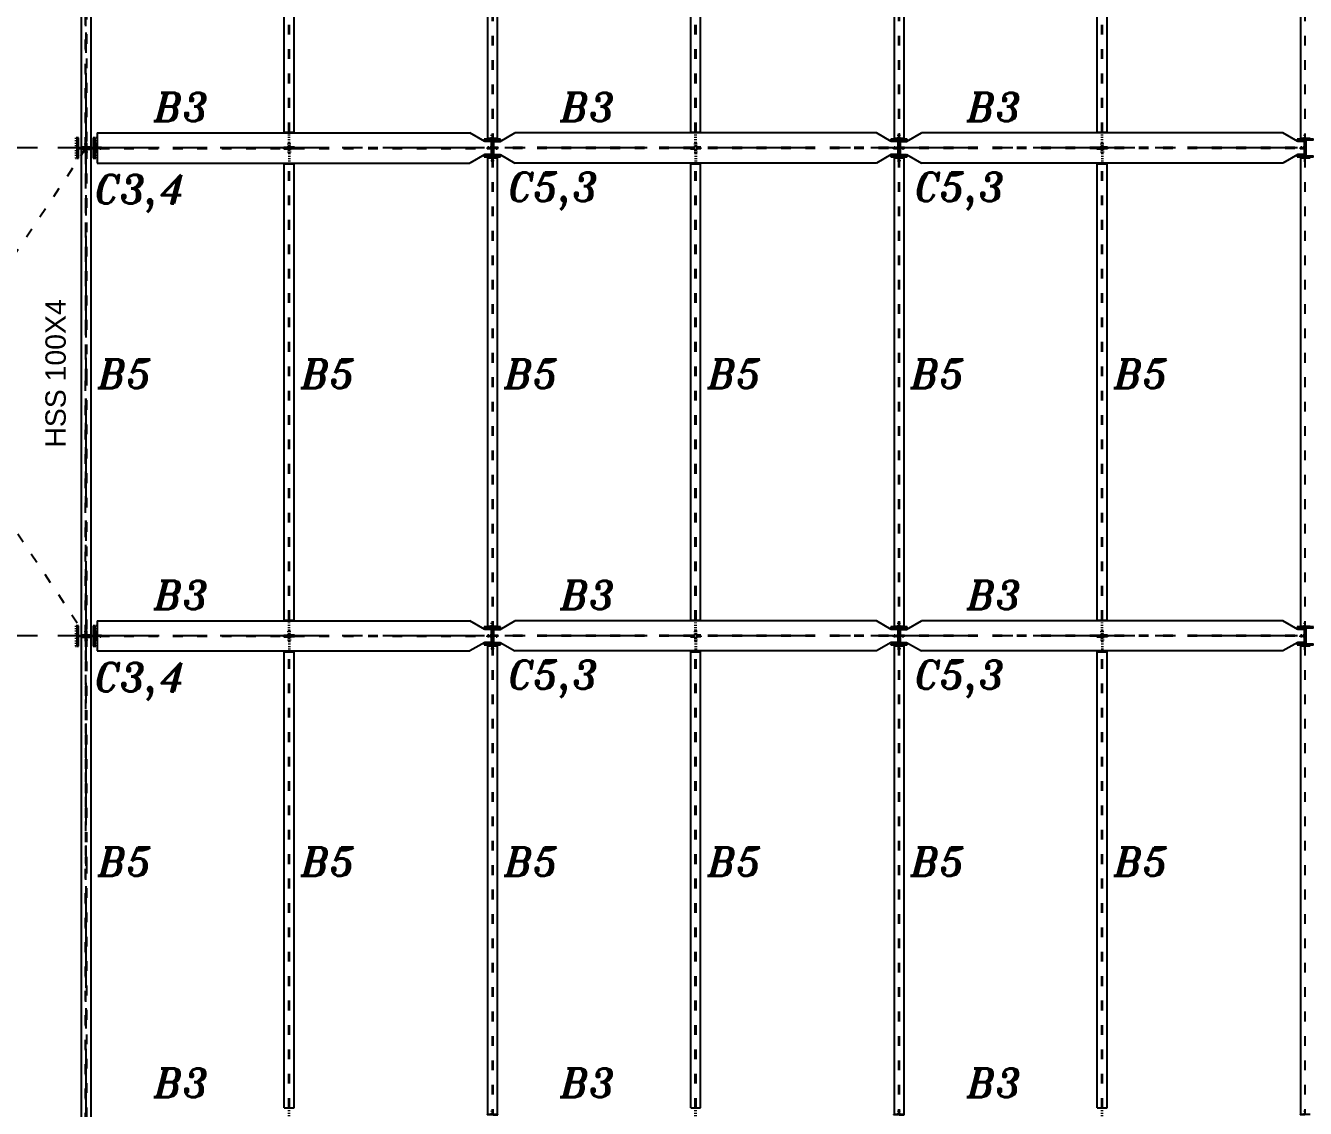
# Model space of a CAD drawing. Header units: inches. Extents: x -15 to 1885144, y -42615 to 866270.
# Drawn here: x 1699292 to 1715034, y 815487 to 828802 of the extents above; entities that cross this region are included whole.
import ezdxf

# ---------------------------------------------------------------- set-up
doc = ezdxf.new("R2010")
doc.units = ezdxf.units.IN
doc.header["$LTSCALE"] = 100
doc.header["$MEASUREMENT"] = 0
for name, pattern in [('CENTER', [2, 1.25, -0.25, 0.25, -0.25]), ('dash line', [30, 12, -18]), ('PHANTOM2', [1.25, 0.625, -0.125, 0.125, -0.125, 0.125, -0.125])]:
    doc.linetypes.add(name, pattern=pattern)
for name, color, linetype in [('axis', 8, 'PHANTOM2'), ('bracing', 6, 'Continuous'), ('columns', 2, 'Continuous'), ('layout', 7, 'Continuous'), ('text', 3, 'Continuous')]:
    doc.layers.add(name, color=color, linetype=linetype)
doc.styles.get("Standard").update_dxf_attribs({"font": 'arial.ttf'})
doc.styles.add('TEXT-3', font='ITALICT.shx', dxfattribs={"height": 350})

# ---------------------------------------------------------------- blocks, each defined once
blk = doc.blocks.new('*U974')
at = {"layer": 'columns', "ltscale": 0.01}
for p, q in [((-7400, 110), (-7600, 110)), ((-7600, 110), (-7600, 100)), ((-7600, 100), (-7400, 100)), ((-7505, 100), (-7505, -100)), ((-7505, 5), (-7495, 5)), ((-7495, 100), (-7495, -100)), ((-7400, 100), (-7400, 110)), ((-2400, 110), (-2600, 110)), ((-2600, 110), (-2600, 100)), ((-2600, 100), (-2400, 100)), ((-2505, 100), (-2505, -100)), ((-2505, 5), (-2495, 5)), ((-2495, 100), (-2495, -100)), ((-2400, 100), (-2400, 110)), ((2600, 110), (2400, 110)), ((2400, 110), (2400, 100)), ((2400, 100), (2600, 100)), ((2495, 100), (2495, -100)), ((2495, 5), (2505, 5)), ((2505, 100), (2505, -100)), ((2600, 100), (2600, 110)), ((7600, 110), (7400, 110)), ((7400, 110), (7400, 100)), ((7400, 100), (7600, 100)), ((7495, 100), (7495, -100)), ((7495, 5), (7505, 5)), ((7505, 100), (7505, -100)), ((7600, 100), (7600, 110)), ((-7400, -100), (-7600, -100)), ((-7600, -100), (-7600, -110)), ((-7600, -110), (-7400, -110)), ((-7400, -110), (-7400, -100)), ((-2400, -100), (-2600, -100)), ((-2600, -100), (-2600, -110)), ((-2600, -110), (-2400, -110)), ((-2400, -110), (-2400, -100)), ((2600, -100), (2400, -100)), ((2400, -100), (2400, -110)), ((2400, -110), (2600, -110)), ((2600, -110), (2600, -100)), ((7600, -100), (7400, -100)), ((7400, -100), (7400, -110)), ((7400, -110), (7600, -110)), ((7600, -110), (7600, -100))]:
    blk.add_line(p, q, dxfattribs=at)
blk = doc.blocks.new('*U975')
at = {"layer": 'columns', "color": 0, "linetype": 'ByBlock', "lineweight": -2, "transparency": 16777216}
for p in [(0, -24000), (0, -30000)]:
    blk.add_blockref('*U974', p, dxfattribs=at)
blk = doc.blocks.new('*U976')
at = {"layer": 'layout'}
for p, q in [((-12505, 2995), (-12565, 2995)), ((-12495, 2995), (-12435, 2995)), ((-12435, 2995), (-12435, 2989)), ((-12565, 2989), (-12511, 2989)), ((-12511, 2989), (-12511, 2985)), ((-12435, 2989), (-12489, 2989)), ((-12489, 2989), (-12489, 2985)), ((-7505, 2890), (-7565, 2890)), ((-7565, 2884), (-7511, 2884)), ((-7511, 2884), (-7511, 2880)), ((-7505, 2830), (-7505, 2880)), ((-7495, 2830), (-7495, 2890)), ((-7495, 2890), (-7435, 2890)), ((-7435, 2884), (-7489, 2884)), ((-7489, 2884), (-7489, 2880)), ((-7435, 2890), (-7435, 2884)), ((-2505, 2890), (-2565, 2890)), ((-2565, 2884), (-2511, 2884)), ((-2511, 2884), (-2511, 2880)), ((-2505, 2830), (-2505, 2880)), ((-2495, 2830), (-2495, 2890)), ((-2495, 2890), (-2435, 2890)), ((-2435, 2884), (-2489, 2884)), ((-2489, 2884), (-2489, 2880)), ((-2435, 2890), (-2435, 2884)), ((2495, 2890), (2435, 2890)), ((2435, 2884), (2489, 2884)), ((2489, 2884), (2489, 2880)), ((2495, 2830), (2495, 2880)), ((-7505, -2830), (-7505, -2880)), ((-7495, -2830), (-7495, -2890)), ((-2505, -2830), (-2505, -2880)), ((-2495, -2830), (-2495, -2890)), ((2495, -2830), (2495, -2880)), ((-12565, -2989), (-12511, -2989)), ((-12511, -2989), (-12511, -2985)), ((-12489, -2989), (-12489, -2985)), ((-12435, -2989), (-12489, -2989)), ((-12435, -2995), (-12435, -2989)), ((-7565, -2884), (-7511, -2884)), ((-7505, -2890), (-7565, -2890)), ((-7511, -2884), (-7511, -2880)), ((-7495, -2890), (-7435, -2890)), ((-7489, -2884), (-7489, -2880)), ((-7435, -2884), (-7489, -2884)), ((-7435, -2890), (-7435, -2884)), ((-2565, -2884), (-2511, -2884)), ((-2505, -2890), (-2565, -2890)), ((-2511, -2884), (-2511, -2880)), ((-2495, -2890), (-2435, -2890)), ((-2489, -2884), (-2489, -2880)), ((-2435, -2884), (-2489, -2884)), ((-2435, -2890), (-2435, -2884)), ((2435, -2884), (2489, -2884)), ((2495, -2890), (2435, -2890)), ((2489, -2884), (2489, -2880)), ((-12505, -2995), (-12565, -2995)), ((-12495, -2995), (-12435, -2995))]:
    blk.add_line(p, q, dxfattribs=at)
at = {"layer": 'layout', "ltscale": 0.01}
for p, q in [((-12565, 2989), (-12565, 2995)), ((-12505, 2995), (-12505, 2985)), ((-12495, 2995), (-12495, 2985)), ((-12560, 2985), (-12440, 2985)), ((-12560, 2985), (-12560, 200)), ((-12440, 2985), (-12440, 200)), ((-10065, 2989), (-10011, 2989)), ((-9935, 2989), (-9989, 2989)), ((-7565, 2884), (-7565, 2890)), ((-7560, 2880), (-7440, 2880)), ((-7560, 2880), (-7560, -2880)), ((-7505, 2890), (-7505, 2880)), ((-7440, 2880), (-7440, -2880)), ((-5065, 2989), (-5011, 2989)), ((-4935, 2989), (-4989, 2989)), ((-2565, 2884), (-2565, 2890)), ((-2560, 2880), (-2440, 2880)), ((-2560, 2880), (-2560, -2880)), ((-2505, 2890), (-2505, 2880)), ((-2440, 2880), (-2440, -2880)), ((-65, 2989), (-11, 2989)), ((65, 2989), (11, 2989)), ((2435, 2884), (2435, 2890)), ((2440, 2880), (2560, 2880)), ((2440, 2880), (2440, -2880)), ((2495, 2890), (2495, 2880)), ((-10060, 2805), (-9940, 2805)), ((-10060, -2805), (-10060, 2805)), ((-9940, -2805), (-9940, 2805)), ((-5060, 2805), (-4940, 2805)), ((-5060, -2805), (-5060, 2805)), ((-4940, -2805), (-4940, 2805)), ((-60, 2805), (60, 2805)), ((-60, -2805), (-60, 2805)), ((60, -2805), (60, 2805)), ((-12560, 200), (-12560, -2985)), ((-12440, 200), (-12440, -2985)), ((-10060, -2805), (-9940, -2805)), ((-5060, -2805), (-4940, -2805)), ((-60, -2805), (60, -2805)), ((-12565, -2989), (-12565, -2995)), ((-12560, -2985), (-12440, -2985)), ((-12505, -2995), (-12505, -2985)), ((-12495, -2995), (-12495, -2985)), ((-10065, -2989), (-10011, -2989)), ((-9935, -2989), (-9989, -2989)), ((-7565, -2884), (-7565, -2890)), ((-7560, -2880), (-7440, -2880)), ((-7505, -2890), (-7505, -2880)), ((-5065, -2989), (-5011, -2989)), ((-4935, -2989), (-4989, -2989)), ((-2565, -2884), (-2565, -2890)), ((-2560, -2880), (-2440, -2880)), ((-2505, -2890), (-2505, -2880)), ((-65, -2989), (-11, -2989)), ((65, -2989), (11, -2989)), ((2435, -2884), (2435, -2890)), ((2440, -2880), (2560, -2880)), ((2495, -2890), (2495, -2880))]:
    blk.add_line(p, q, dxfattribs=at)
at = {"layer": 'layout', "linetype": 'dash line'}
for p, q in [((-12546, 2995), (-12546, 2989)), ((-12530, 2995), (-12530, 2989)), ((-12470, 2995), (-12470, 2989)), ((-12454, 2995), (-12454, 2989)), ((-7546, 2890), (-7546, 2884)), ((-7530, 2890), (-7530, 2884)), ((-7470, 2890), (-7470, 2884)), ((-7454, 2890), (-7454, 2884)), ((-2546, 2890), (-2546, 2884)), ((-2530, 2890), (-2530, 2884)), ((-2470, 2890), (-2470, 2884)), ((-2454, 2890), (-2454, 2884)), ((2454, 2890), (2454, 2884)), ((2470, 2890), (2470, 2884)), ((-12546, -2995), (-12546, -2989)), ((-12530, -2995), (-12530, -2989)), ((-12470, -2995), (-12470, -2989)), ((-12454, -2995), (-12454, -2989)), ((-7546, -2890), (-7546, -2884)), ((-7530, -2890), (-7530, -2884)), ((-7470, -2890), (-7470, -2884)), ((-7454, -2890), (-7454, -2884)), ((-2546, -2890), (-2546, -2884)), ((-2530, -2890), (-2530, -2884)), ((-2470, -2890), (-2470, -2884)), ((-2454, -2890), (-2454, -2884)), ((2454, -2890), (2454, -2884)), ((2470, -2890), (2470, -2884))]:
    blk.add_line(p, q, dxfattribs=at)
at = {"layer": 'layout', "linetype": 'dash line', "ltscale": 0.01}
for p, q in [((-10005, 2995), (-10065, 2995)), ((-10065, 2989), (-10065, 2995)), ((-10046, 2995), (-10046, 2989)), ((-10030, 2995), (-10030, 2989)), ((-10005, 2935), (-10005, 2995)), ((-9995, 2935), (-9995, 2995)), ((-9995, 2995), (-9935, 2995)), ((-9970, 2995), (-9970, 2989)), ((-9954, 2995), (-9954, 2989)), ((-9935, 2995), (-9935, 2989)), ((-5005, 2995), (-5065, 2995)), ((-5065, 2989), (-5065, 2995)), ((-5046, 2995), (-5046, 2989)), ((-5030, 2995), (-5030, 2989)), ((-5005, 2935), (-5005, 2995)), ((-4995, 2935), (-4995, 2995)), ((-4995, 2995), (-4935, 2995)), ((-4970, 2995), (-4970, 2989)), ((-4954, 2995), (-4954, 2989)), ((-4935, 2995), (-4935, 2989)), ((-5, 2995), (-65, 2995)), ((-65, 2989), (-65, 2995)), ((-46, 2995), (-46, 2989)), ((-30, 2995), (-30, 2989)), ((-5, 2935), (-5, 2995)), ((5, 2935), (5, 2995)), ((5, 2995), (65, 2995)), ((30, 2995), (30, 2989)), ((46, 2995), (46, 2989)), ((65, 2995), (65, 2989)), ((-10011, 2989), (-10011, 2985)), ((-10011, 2985), (-10011, 2935)), ((-10011, 2935), (-10005, 2935)), ((-10005, 2935), (-10005, 2815)), ((-9989, 2935), (-9995, 2935)), ((-9995, 2935), (-9995, 2815)), ((-9989, 2989), (-9989, 2985)), ((-9989, 2985), (-9989, 2935)), ((-7511, 2880), (-7511, 2830)), ((-7489, 2880), (-7489, 2830)), ((-5011, 2989), (-5011, 2985)), ((-5011, 2985), (-5011, 2935)), ((-5011, 2935), (-5005, 2935)), ((-5005, 2935), (-5005, 2815)), ((-4989, 2935), (-4995, 2935)), ((-4995, 2935), (-4995, 2815)), ((-4989, 2989), (-4989, 2985)), ((-4989, 2985), (-4989, 2935)), ((-2511, 2880), (-2511, 2830)), ((-2489, 2880), (-2489, 2830)), ((-11, 2989), (-11, 2985)), ((-11, 2985), (-11, 2935)), ((-11, 2935), (-5, 2935)), ((-5, 2935), (-5, 2815)), ((11, 2935), (5, 2935)), ((5, 2935), (5, 2815)), ((11, 2989), (11, 2985)), ((11, 2985), (11, 2935)), ((2489, 2880), (2489, 2830)), ((-7511, 2830), (-7505, 2830)), ((-7489, 2830), (-7495, 2830)), ((-2511, 2830), (-2505, 2830)), ((-2489, 2830), (-2495, 2830)), ((2489, 2830), (2495, 2830)), ((-10005, -2935), (-10005, -2815)), ((-9995, -2935), (-9995, -2815)), ((-7511, -2880), (-7511, -2830)), ((-7511, -2830), (-7505, -2830)), ((-7489, -2830), (-7495, -2830)), ((-7489, -2880), (-7489, -2830)), ((-5005, -2935), (-5005, -2815)), ((-4995, -2935), (-4995, -2815)), ((-2511, -2880), (-2511, -2830)), ((-2511, -2830), (-2505, -2830)), ((-2489, -2830), (-2495, -2830)), ((-2489, -2880), (-2489, -2830)), ((-5, -2935), (-5, -2815)), ((5, -2935), (5, -2815)), ((2489, -2880), (2489, -2830)), ((2489, -2830), (2495, -2830)), ((-10065, -2989), (-10065, -2995)), ((-10046, -2995), (-10046, -2989)), ((-10030, -2995), (-10030, -2989)), ((-10011, -2985), (-10011, -2935)), ((-10011, -2935), (-10005, -2935)), ((-10011, -2989), (-10011, -2985)), ((-10005, -2935), (-10005, -2995)), ((-9995, -2935), (-9995, -2995)), ((-9989, -2935), (-9995, -2935)), ((-9989, -2985), (-9989, -2935)), ((-9989, -2989), (-9989, -2985)), ((-9970, -2995), (-9970, -2989)), ((-9954, -2995), (-9954, -2989)), ((-9935, -2995), (-9935, -2989)), ((-5065, -2989), (-5065, -2995)), ((-5046, -2995), (-5046, -2989)), ((-5030, -2995), (-5030, -2989)), ((-5011, -2985), (-5011, -2935)), ((-5011, -2935), (-5005, -2935)), ((-5011, -2989), (-5011, -2985)), ((-5005, -2935), (-5005, -2995)), ((-4995, -2935), (-4995, -2995)), ((-4989, -2935), (-4995, -2935)), ((-4989, -2985), (-4989, -2935)), ((-4989, -2989), (-4989, -2985)), ((-4970, -2995), (-4970, -2989)), ((-4954, -2995), (-4954, -2989)), ((-4935, -2995), (-4935, -2989)), ((-65, -2989), (-65, -2995)), ((-46, -2995), (-46, -2989)), ((-30, -2995), (-30, -2989)), ((-11, -2985), (-11, -2935)), ((-11, -2935), (-5, -2935)), ((-11, -2989), (-11, -2985)), ((-5, -2935), (-5, -2995)), ((5, -2935), (5, -2995)), ((11, -2935), (5, -2935)), ((11, -2985), (11, -2935)), ((11, -2989), (11, -2985)), ((30, -2995), (30, -2989)), ((46, -2995), (46, -2989)), ((65, -2995), (65, -2989)), ((-10005, -2995), (-10065, -2995)), ((-9995, -2995), (-9935, -2995)), ((-5005, -2995), (-5065, -2995)), ((-4995, -2995), (-4935, -2995)), ((-5, -2995), (-65, -2995)), ((5, -2995), (65, -2995))]:
    blk.add_line(p, q, dxfattribs=at)
at = {"layer": 'layout', "linetype": 'dash line', "ltscale": 0.1}
for p, q in [((-12505, 2985), (-12505, 200)), ((-12495, 2985), (-12495, 200)), ((-7505, 2880), (-7505, -2830)), ((-7495, 2880), (-7495, -2830)), ((-2505, 2880), (-2505, -2830)), ((-2495, 2880), (-2495, -2830)), ((2495, 2880), (2495, -2830)), ((-10005, -2805), (-10005, 2805)), ((-9995, -2805), (-9995, 2805)), ((-5005, -2805), (-5005, 2805)), ((-4995, -2805), (-4995, 2805)), ((-5, -2805), (-5, 2805)), ((5, -2805), (5, 2805)), ((-12505, -2985), (-12505, 200)), ((-12495, 200), (-12495, -2985))]:
    blk.add_line(p, q, dxfattribs=at)
blk = doc.blocks.new('*U977')
at = {"layer": 'layout', "color": 0, "linetype": 'ByBlock', "lineweight": -2, "transparency": 16777216}
for p in [(0, -18000), (0, -24000), (0, -30000)]:
    blk.add_blockref('*U976', p, dxfattribs=at)
blk = doc.blocks.new('*U982')
at = {"layer": 'columns', "linetype": 'dash line', "ltscale": 0.01}
for p, q in [((-12700, 125), (-12700, -125)), ((-12680, 125), (-12700, 125)), ((-12680, -125), (-12680, 125)), ((-12460, -125), (-12460, 125)), ((-12440, 125), (-12460, 125)), ((-12440, -125), (-12440, 125)), ((-12700, -125), (-12680, -125)), ((-12460, -125), (-12440, -125))]:
    blk.add_line(p, q, dxfattribs=at)
at = {"layer": 'columns', "ltscale": 0.01}
for p, q in [((-12680, 125), (-12680, -125)), ((-12660, 125), (-12680, 125)), ((-12680, -125), (-12680, 125)), ((-12680, 5), (-12460, 5)), ((-12660, -125), (-12660, 125)), ((-12660, 5), (-12480, 5)), ((-12660, 5), (-12480, 5)), ((-12570, -5), (-12570, 5)), ((-12570, -5), (-12570, 5)), ((-12480, 125), (-12480, -125)), ((-12460, 125), (-12480, 125)), ((-12460, -125), (-12460, 125)), ((-12460, 125), (-12460, -125)), ((-12680, -5), (-12460, -5)), ((-12680, -125), (-12660, -125)), ((-12660, -5), (-12480, -5)), ((-12660, -5), (-12480, -5)), ((-12480, -125), (-12460, -125))]:
    blk.add_line(p, q, dxfattribs=at)
blk = doc.blocks.new('*U983')
at = {"layer": 'columns', "color": 0, "linetype": 'ByBlock', "lineweight": -2, "transparency": 16777216}
for p in [(0, -24000), (0, -30000)]:
    blk.add_blockref('*U982', p, dxfattribs=at)
blk = doc.blocks.new('*U986')
at = {"layer": 'bracing', "linetype": 'dash line', "ltscale": 0.1}
for p, q in [((2000, 3000), (-2000, -3000)), ((-2000, 3000), (2000, -3000))]:
    blk.add_line(p, q, dxfattribs=at)
blk = doc.blocks.new('*U987')
at = {"layer": 'bracing', "color": 0, "linetype": 'ByBlock', "lineweight": -2, "transparency": 16777216}
blk.add_blockref('*U986', (36000, -24000), dxfattribs=at)
blk = doc.blocks.new('*U1009')
at = {"layer": 'text', "linetype": 'Continuous', "style": 'TEXT-3'}
blk.add_text('B3', height=350, dxfattribs=at).set_placement((-350, -175))
blk = doc.blocks.new('*U1010')
at = {"layer": 'text', "color": 0, "linetype": 'ByBlock', "lineweight": -2, "transparency": 16777216}
for p in [(0, 36000), (5000, 36000), (10000, 36000), (0, 30000), (5000, 30000), (10000, 30000), (0, 24000), (5000, 24000), (10000, 24000)]:
    blk.add_blockref('*U1009', p, dxfattribs=at)
blk = doc.blocks.new('*U1011')
at = {"layer": 'text', "linetype": 'Continuous', "style": 'TEXT-3'}
blk.add_text('B5', height=350, dxfattribs=at).set_placement((-358, -175))
blk = doc.blocks.new('*U1012')
at = {"layer": 'text', "color": 0, "linetype": 'ByBlock', "lineweight": -2, "transparency": 16777216}
for p in [(0, 30000), (2500, 30000), (5000, 30000), (7500, 30000), (10000, 30000), (12500, 30000), (0, 24000), (2500, 24000), (5000, 24000), (7500, 24000), (10000, 24000), (12500, 24000)]:
    blk.add_blockref('*U1011', p, dxfattribs=at)
blk = doc.blocks.new('*U1021')
at = {"layer": 'text', "linetype": 'Continuous', "style": 'TEXT-3'}
blk.add_text('C3,4', height=350, dxfattribs=at).set_placement((-617, -142))
blk = doc.blocks.new('*U1022')
at = {"layer": 'text', "color": 0, "linetype": 'ByBlock', "lineweight": -2, "transparency": 16777216}
for p in [(0, 36000), (0, 30000)]:
    blk.add_blockref('*U1021', p, dxfattribs=at)
blk = doc.blocks.new('*U1023')
at = {"layer": 'text', "linetype": 'Continuous', "style": 'TEXT-3'}
blk.add_text('C5,3', height=350, dxfattribs=at).set_placement((-617, -142))
blk = doc.blocks.new('*U1024')
at = {"layer": 'text', "color": 0, "linetype": 'ByBlock', "lineweight": -2, "transparency": 16777216}
for p in [(0, 36000), (5000, 36000), (0, 30000), (5000, 30000)]:
    blk.add_blockref('*U1023', p, dxfattribs=at)

msp = doc.modelspace()

# ---------------------------------------------------------------- linework, layer by layer
at = {"layer": 'axis', "linetype": 'CENTER', "ltscale": 10}
for p, q in [((1700034.378, 862218.094), (1700034.378, 790996.968)), ((1734936.993, 827296.968), (1628025.176, 827296.968)), ((1734936.993, 827296.968), (1628025.176, 827296.968)), ((1734936.993, 827296.968), (1628025.176, 827296.968)), ((1734936.993, 827296.968), (1628025.176, 827296.968)), ((1734936.993, 821296.968), (1628025.176, 821296.968)), ((1734936.993, 821296.968), (1628025.176, 821296.968)), ((1734936.993, 821296.968), (1628025.176, 821296.968)), ((1734936.993, 821296.968), (1628025.176, 821296.968))]:
    msp.add_line(p, q, dxfattribs=at)
at = {"layer": 'bracing', "linetype": 'dash line', "ltscale": 0.1}
for p, q in [((1700034.378, 827296.968), (1700034.378, 845296.968)), ((1700034.378, 821696.968), (1700034.378, 827296.968)), ((1700034.378, 803296.968), (1700034.378, 821296.968))]:
    msp.add_line(p, q, dxfattribs=at)
at = {"layer": 'layout', "ltscale": 0.01}
for p, q in [((1700174.378, 827481.968), (1704757.513, 827481.968)), ((1700174.378, 827481.968), (1700174.378, 827111.968)), ((1704939.378, 827376.968), (1704757.513, 827481.968)), ((1705129.378, 827376.968), (1705311.243, 827481.968)), ((1709757.513, 827481.968), (1705311.243, 827481.968)), ((1709939.378, 827376.968), (1709757.513, 827481.968)), ((1710129.378, 827376.968), (1710311.243, 827481.968)), ((1714757.513, 827481.968), (1710311.243, 827481.968)), ((1714939.378, 827376.968), (1714757.513, 827481.968)), ((1699969.378, 827307.968), (1699969.378, 827301.968)), ((1699969.378, 827285.968), (1699969.378, 827291.968)), ((1699974.378, 827311.968), (1700094.378, 827311.968)), ((1699974.378, 827281.968), (1700094.378, 827281.968)), ((1700029.378, 827301.968), (1700029.378, 827311.968)), ((1700029.378, 827291.968), (1700029.378, 827281.968)), ((1700164.378, 827291.968), (1700174.378, 827291.968)), ((1705019.378, 827376.968), (1704939.378, 827376.968)), ((1705019.378, 827376.968), (1705019.378, 827216.968)), ((1705049.378, 827376.968), (1705129.378, 827376.968)), ((1705049.378, 827376.968), (1705049.378, 827216.968)), ((1710019.378, 827376.968), (1709939.378, 827376.968)), ((1710019.378, 827376.968), (1710019.378, 827216.968)), ((1710029.378, 827291.968), (1710019.378, 827291.968)), ((1710049.378, 827376.968), (1710129.378, 827376.968)), ((1710049.378, 827376.968), (1710049.378, 827216.968)), ((1715019.378, 827376.968), (1714939.378, 827376.968)), ((1715019.378, 827376.968), (1715019.378, 827216.968)), ((1715029.378, 827291.968), (1715019.378, 827291.968)), ((1700174.378, 827111.968), (1704757.513, 827111.968)), ((1704939.378, 827216.968), (1704757.513, 827111.968)), ((1705019.378, 827216.968), (1704939.378, 827216.968)), ((1705049.378, 827216.968), (1705129.378, 827216.968)), ((1705129.378, 827216.968), (1705311.243, 827111.968)), ((1709757.513, 827111.968), (1705311.243, 827111.968)), ((1709939.378, 827216.968), (1709757.513, 827111.968)), ((1710019.378, 827216.968), (1709939.378, 827216.968)), ((1710049.378, 827216.968), (1710129.378, 827216.968)), ((1710129.378, 827216.968), (1710311.243, 827111.968)), ((1714757.513, 827111.968), (1710311.243, 827111.968)), ((1714939.378, 827216.968), (1714757.513, 827111.968)), ((1715019.378, 827216.968), (1714939.378, 827216.968)), ((1700174.378, 821481.968), (1704757.513, 821481.968)), ((1700174.378, 821481.968), (1700174.378, 821111.968)), ((1704939.378, 821376.968), (1704757.513, 821481.968)), ((1705129.378, 821376.968), (1705311.243, 821481.968)), ((1709757.513, 821481.968), (1705311.243, 821481.968)), ((1709939.378, 821376.968), (1709757.513, 821481.968)), ((1710129.378, 821376.968), (1710311.243, 821481.968)), ((1714757.513, 821481.968), (1710311.243, 821481.968)), ((1714939.378, 821376.968), (1714757.513, 821481.968)), ((1699969.378, 821307.968), (1699969.378, 821301.968)), ((1699969.378, 821285.968), (1699969.378, 821291.968)), ((1699974.378, 821311.968), (1700094.378, 821311.968)), ((1699974.378, 821281.968), (1700094.378, 821281.968)), ((1700029.378, 821301.968), (1700029.378, 821311.968)), ((1700029.378, 821291.968), (1700029.378, 821281.968)), ((1700164.378, 821291.968), (1700174.378, 821291.968)), ((1705019.378, 821376.968), (1704939.378, 821376.968)), ((1705019.378, 821376.968), (1705019.378, 821216.968)), ((1705049.378, 821376.968), (1705129.378, 821376.968)), ((1705049.378, 821376.968), (1705049.378, 821216.968)), ((1710019.378, 821376.968), (1709939.378, 821376.968)), ((1710019.378, 821376.968), (1710019.378, 821216.968)), ((1710029.378, 821291.968), (1710019.378, 821291.968)), ((1710049.378, 821376.968), (1710129.378, 821376.968)), ((1710049.378, 821376.968), (1710049.378, 821216.968)), ((1715019.378, 821376.968), (1714939.378, 821376.968)), ((1715019.378, 821376.968), (1715019.378, 821216.968)), ((1715029.378, 821291.968), (1715019.378, 821291.968)), ((1704939.378, 821216.968), (1704757.513, 821111.968)), ((1705019.378, 821216.968), (1704939.378, 821216.968)), ((1705049.378, 821216.968), (1705129.378, 821216.968)), ((1705129.378, 821216.968), (1705311.243, 821111.968)), ((1709939.378, 821216.968), (1709757.513, 821111.968)), ((1710019.378, 821216.968), (1709939.378, 821216.968)), ((1710049.378, 821216.968), (1710129.378, 821216.968)), ((1710129.378, 821216.968), (1710311.243, 821111.968)), ((1714939.378, 821216.968), (1714757.513, 821111.968)), ((1715019.378, 821216.968), (1714939.378, 821216.968)), ((1700174.378, 821111.968), (1704757.513, 821111.968)), ((1709757.513, 821111.968), (1705311.243, 821111.968)), ((1714757.513, 821111.968), (1710311.243, 821111.968))]:
    msp.add_line(p, q, dxfattribs=at)
at = {"layer": 'layout'}
for p, q in [((1699969.378, 827307.968), (1700023.378, 827307.968)), ((1700029.378, 827301.968), (1699969.378, 827301.968)), ((1700029.378, 827291.968), (1699969.378, 827291.968)), ((1699969.378, 827285.968), (1700023.378, 827285.968)), ((1700023.378, 827307.968), (1700023.378, 827311.968)), ((1700023.378, 827285.968), (1700023.378, 827281.968)), ((1700029.378, 827361.968), (1700029.378, 827311.968)), ((1700029.378, 827231.968), (1700029.378, 827281.968)), ((1700039.378, 827361.968), (1700039.378, 827301.968)), ((1700039.378, 827301.968), (1700099.378, 827301.968)), ((1700039.378, 827231.968), (1700039.378, 827291.968)), ((1700039.378, 827291.968), (1700099.378, 827291.968)), ((1700045.378, 827307.968), (1700045.378, 827311.968)), ((1700099.378, 827307.968), (1700045.378, 827307.968)), ((1700099.378, 827285.968), (1700045.378, 827285.968)), ((1700045.378, 827285.968), (1700045.378, 827281.968)), ((1700099.378, 827301.968), (1700099.378, 827307.968)), ((1700099.378, 827291.968), (1700099.378, 827285.968)), ((1700164.378, 827301.968), (1700164.378, 827361.968)), ((1700164.378, 827301.968), (1700164.378, 827361.968)), ((1700164.378, 827361.968), (1700170.378, 827361.968)), ((1700224.378, 827301.968), (1700164.378, 827301.968)), ((1700164.378, 827291.968), (1700164.378, 827231.968)), ((1700164.378, 827291.968), (1700164.378, 827231.968)), ((1700170.378, 827361.968), (1700170.378, 827307.968)), ((1700170.378, 827307.968), (1700174.378, 827307.968)), ((1700170.378, 827231.968), (1700170.378, 827285.968)), ((1700170.378, 827285.968), (1700174.378, 827285.968)), ((1700224.378, 827291.968), (1700174.378, 827291.968)), ((1704969.378, 827301.968), (1705029.378, 827301.968)), ((1704969.378, 827291.968), (1705019.378, 827291.968)), ((1705023.378, 827307.968), (1705019.378, 827307.968)), ((1705023.378, 827285.968), (1705019.378, 827285.968)), ((1705029.378, 827361.968), (1705023.378, 827361.968)), ((1705023.378, 827361.968), (1705023.378, 827307.968)), ((1705023.378, 827231.968), (1705023.378, 827285.968)), ((1705029.378, 827301.968), (1705029.378, 827361.968)), ((1705029.378, 827301.968), (1705029.378, 827361.968)), ((1705029.378, 827291.968), (1705029.378, 827231.968)), ((1705029.378, 827291.968), (1705029.378, 827231.968)), ((1705039.378, 827301.968), (1705039.378, 827361.968)), ((1705039.378, 827301.968), (1705039.378, 827361.968)), ((1705039.378, 827361.968), (1705045.378, 827361.968)), ((1705099.378, 827301.968), (1705039.378, 827301.968)), ((1705039.378, 827291.968), (1705039.378, 827231.968)), ((1705039.378, 827291.968), (1705039.378, 827231.968)), ((1705045.378, 827361.968), (1705045.378, 827307.968)), ((1705045.378, 827307.968), (1705049.378, 827307.968)), ((1705045.378, 827231.968), (1705045.378, 827285.968)), ((1705045.378, 827285.968), (1705049.378, 827285.968)), ((1705099.378, 827291.968), (1705049.378, 827291.968)), ((1709969.378, 827301.968), (1710029.378, 827301.968)), ((1709969.378, 827291.968), (1710019.378, 827291.968)), ((1710023.378, 827307.968), (1710019.378, 827307.968)), ((1710023.378, 827285.968), (1710019.378, 827285.968)), ((1710029.378, 827361.968), (1710023.378, 827361.968)), ((1710023.378, 827361.968), (1710023.378, 827307.968)), ((1710023.378, 827231.968), (1710023.378, 827285.968)), ((1710029.378, 827301.968), (1710029.378, 827361.968)), ((1710029.378, 827301.968), (1710029.378, 827361.968)), ((1710029.378, 827291.968), (1710029.378, 827231.968)), ((1710029.378, 827291.968), (1710029.378, 827231.968)), ((1710039.378, 827301.968), (1710039.378, 827361.968)), ((1710039.378, 827301.968), (1710039.378, 827361.968)), ((1710039.378, 827361.968), (1710045.378, 827361.968)), ((1710099.378, 827301.968), (1710039.378, 827301.968)), ((1710039.378, 827291.968), (1710039.378, 827231.968)), ((1710039.378, 827291.968), (1710039.378, 827231.968)), ((1710045.378, 827361.968), (1710045.378, 827307.968)), ((1710045.378, 827307.968), (1710049.378, 827307.968)), ((1710045.378, 827231.968), (1710045.378, 827285.968)), ((1710045.378, 827285.968), (1710049.378, 827285.968)), ((1710099.378, 827291.968), (1710049.378, 827291.968)), ((1714969.378, 827301.968), (1715029.378, 827301.968)), ((1714969.378, 827291.968), (1715019.378, 827291.968)), ((1715023.378, 827307.968), (1715019.378, 827307.968)), ((1715023.378, 827285.968), (1715019.378, 827285.968)), ((1715029.378, 827361.968), (1715023.378, 827361.968)), ((1715023.378, 827361.968), (1715023.378, 827307.968)), ((1715023.378, 827231.968), (1715023.378, 827285.968)), ((1715029.378, 827301.968), (1715029.378, 827361.968)), ((1715029.378, 827301.968), (1715029.378, 827361.968)), ((1715029.378, 827291.968), (1715029.378, 827231.968)), ((1715029.378, 827291.968), (1715029.378, 827231.968)), ((1700164.378, 827231.968), (1700170.378, 827231.968)), ((1705029.378, 827231.968), (1705023.378, 827231.968)), ((1705039.378, 827231.968), (1705045.378, 827231.968)), ((1710029.378, 827231.968), (1710023.378, 827231.968)), ((1710039.378, 827231.968), (1710045.378, 827231.968)), ((1715029.378, 827231.968), (1715023.378, 827231.968)), ((1699969.378, 821307.968), (1700023.378, 821307.968)), ((1700029.378, 821301.968), (1699969.378, 821301.968)), ((1700029.378, 821291.968), (1699969.378, 821291.968)), ((1699969.378, 821285.968), (1700023.378, 821285.968)), ((1700023.378, 821307.968), (1700023.378, 821311.968)), ((1700023.378, 821285.968), (1700023.378, 821281.968)), ((1700029.378, 821361.968), (1700029.378, 821311.968)), ((1700029.378, 821231.968), (1700029.378, 821281.968)), ((1700039.378, 821361.968), (1700039.378, 821301.968)), ((1700039.378, 821301.968), (1700099.378, 821301.968)), ((1700039.378, 821231.968), (1700039.378, 821291.968)), ((1700039.378, 821291.968), (1700099.378, 821291.968)), ((1700045.378, 821307.968), (1700045.378, 821311.968)), ((1700099.378, 821307.968), (1700045.378, 821307.968)), ((1700099.378, 821285.968), (1700045.378, 821285.968)), ((1700045.378, 821285.968), (1700045.378, 821281.968)), ((1700099.378, 821301.968), (1700099.378, 821307.968)), ((1700099.378, 821291.968), (1700099.378, 821285.968)), ((1700164.378, 821301.968), (1700164.378, 821361.968)), ((1700164.378, 821301.968), (1700164.378, 821361.968)), ((1700164.378, 821361.968), (1700170.378, 821361.968)), ((1700224.378, 821301.968), (1700164.378, 821301.968)), ((1700164.378, 821291.968), (1700164.378, 821231.968)), ((1700164.378, 821291.968), (1700164.378, 821231.968)), ((1700170.378, 821361.968), (1700170.378, 821307.968)), ((1700170.378, 821307.968), (1700174.378, 821307.968)), ((1700170.378, 821231.968), (1700170.378, 821285.968)), ((1700170.378, 821285.968), (1700174.378, 821285.968)), ((1700224.378, 821291.968), (1700174.378, 821291.968)), ((1704969.378, 821301.968), (1705029.378, 821301.968)), ((1704969.378, 821291.968), (1705019.378, 821291.968)), ((1705023.378, 821307.968), (1705019.378, 821307.968)), ((1705023.378, 821285.968), (1705019.378, 821285.968)), ((1705029.378, 821361.968), (1705023.378, 821361.968)), ((1705023.378, 821361.968), (1705023.378, 821307.968)), ((1705023.378, 821231.968), (1705023.378, 821285.968)), ((1705029.378, 821301.968), (1705029.378, 821361.968)), ((1705029.378, 821301.968), (1705029.378, 821361.968)), ((1705029.378, 821291.968), (1705029.378, 821231.968)), ((1705029.378, 821291.968), (1705029.378, 821231.968)), ((1705039.378, 821301.968), (1705039.378, 821361.968)), ((1705039.378, 821301.968), (1705039.378, 821361.968)), ((1705039.378, 821361.968), (1705045.378, 821361.968)), ((1705099.378, 821301.968), (1705039.378, 821301.968)), ((1705039.378, 821291.968), (1705039.378, 821231.968)), ((1705039.378, 821291.968), (1705039.378, 821231.968)), ((1705045.378, 821361.968), (1705045.378, 821307.968)), ((1705045.378, 821307.968), (1705049.378, 821307.968)), ((1705045.378, 821231.968), (1705045.378, 821285.968)), ((1705045.378, 821285.968), (1705049.378, 821285.968)), ((1705099.378, 821291.968), (1705049.378, 821291.968)), ((1709969.378, 821301.968), (1710029.378, 821301.968)), ((1709969.378, 821291.968), (1710019.378, 821291.968)), ((1710023.378, 821307.968), (1710019.378, 821307.968)), ((1710023.378, 821285.968), (1710019.378, 821285.968)), ((1710029.378, 821361.968), (1710023.378, 821361.968)), ((1710023.378, 821361.968), (1710023.378, 821307.968)), ((1710023.378, 821231.968), (1710023.378, 821285.968)), ((1710029.378, 821301.968), (1710029.378, 821361.968)), ((1710029.378, 821301.968), (1710029.378, 821361.968)), ((1710029.378, 821291.968), (1710029.378, 821231.968)), ((1710029.378, 821291.968), (1710029.378, 821231.968)), ((1710039.378, 821301.968), (1710039.378, 821361.968)), ((1710039.378, 821301.968), (1710039.378, 821361.968)), ((1710039.378, 821361.968), (1710045.378, 821361.968)), ((1710099.378, 821301.968), (1710039.378, 821301.968)), ((1710039.378, 821291.968), (1710039.378, 821231.968)), ((1710039.378, 821291.968), (1710039.378, 821231.968)), ((1710045.378, 821361.968), (1710045.378, 821307.968)), ((1710045.378, 821307.968), (1710049.378, 821307.968)), ((1710045.378, 821231.968), (1710045.378, 821285.968)), ((1710045.378, 821285.968), (1710049.378, 821285.968)), ((1710099.378, 821291.968), (1710049.378, 821291.968)), ((1714969.378, 821301.968), (1715029.378, 821301.968)), ((1714969.378, 821291.968), (1715019.378, 821291.968)), ((1715023.378, 821307.968), (1715019.378, 821307.968)), ((1715023.378, 821285.968), (1715019.378, 821285.968)), ((1715029.378, 821361.968), (1715023.378, 821361.968)), ((1715023.378, 821361.968), (1715023.378, 821307.968)), ((1715023.378, 821231.968), (1715023.378, 821285.968)), ((1715029.378, 821301.968), (1715029.378, 821361.968)), ((1715029.378, 821301.968), (1715029.378, 821361.968)), ((1715029.378, 821291.968), (1715029.378, 821231.968)), ((1715029.378, 821291.968), (1715029.378, 821231.968)), ((1700164.378, 821231.968), (1700170.378, 821231.968)), ((1705029.378, 821231.968), (1705023.378, 821231.968)), ((1705039.378, 821231.968), (1705045.378, 821231.968)), ((1710029.378, 821231.968), (1710023.378, 821231.968)), ((1710039.378, 821231.968), (1710045.378, 821231.968)), ((1715029.378, 821231.968), (1715023.378, 821231.968))]:
    msp.add_line(p, q, dxfattribs=at)
at = {"layer": 'layout', "linetype": 'dash line'}
for p, q in [((1699988.378, 827301.968), (1699988.378, 827307.968)), ((1699988.378, 827291.968), (1699988.378, 827285.968)), ((1700004.378, 827301.968), (1700004.378, 827307.968)), ((1700004.378, 827291.968), (1700004.378, 827285.968)), ((1700064.378, 827301.968), (1700064.378, 827307.968)), ((1700064.378, 827291.968), (1700064.378, 827285.968)), ((1700080.378, 827301.968), (1700080.378, 827307.968)), ((1700080.378, 827291.968), (1700080.378, 827285.968)), ((1700164.378, 827342.968), (1700170.378, 827342.968)), ((1700164.378, 827326.968), (1700170.378, 827326.968)), ((1700164.378, 827266.968), (1700170.378, 827266.968)), ((1705029.378, 827342.968), (1705023.378, 827342.968)), ((1705029.378, 827326.968), (1705023.378, 827326.968)), ((1705029.378, 827266.968), (1705023.378, 827266.968)), ((1705039.378, 827342.968), (1705045.378, 827342.968)), ((1705039.378, 827326.968), (1705045.378, 827326.968)), ((1705039.378, 827266.968), (1705045.378, 827266.968)), ((1710029.378, 827342.968), (1710023.378, 827342.968)), ((1710029.378, 827326.968), (1710023.378, 827326.968)), ((1710029.378, 827266.968), (1710023.378, 827266.968)), ((1710039.378, 827342.968), (1710045.378, 827342.968)), ((1710039.378, 827326.968), (1710045.378, 827326.968)), ((1710039.378, 827266.968), (1710045.378, 827266.968)), ((1715029.378, 827342.968), (1715023.378, 827342.968)), ((1715029.378, 827326.968), (1715023.378, 827326.968)), ((1715029.378, 827266.968), (1715023.378, 827266.968)), ((1700164.378, 827250.968), (1700170.378, 827250.968)), ((1705029.378, 827250.968), (1705023.378, 827250.968)), ((1705039.378, 827250.968), (1705045.378, 827250.968)), ((1710029.378, 827250.968), (1710023.378, 827250.968)), ((1710039.378, 827250.968), (1710045.378, 827250.968)), ((1715029.378, 827250.968), (1715023.378, 827250.968)), ((1699988.378, 821301.968), (1699988.378, 821307.968)), ((1699988.378, 821291.968), (1699988.378, 821285.968)), ((1700004.378, 821301.968), (1700004.378, 821307.968)), ((1700004.378, 821291.968), (1700004.378, 821285.968)), ((1700064.378, 821301.968), (1700064.378, 821307.968)), ((1700064.378, 821291.968), (1700064.378, 821285.968)), ((1700080.378, 821301.968), (1700080.378, 821307.968)), ((1700080.378, 821291.968), (1700080.378, 821285.968)), ((1700164.378, 821342.968), (1700170.378, 821342.968)), ((1700164.378, 821326.968), (1700170.378, 821326.968)), ((1705029.378, 821342.968), (1705023.378, 821342.968)), ((1705029.378, 821326.968), (1705023.378, 821326.968)), ((1705039.378, 821342.968), (1705045.378, 821342.968)), ((1705039.378, 821326.968), (1705045.378, 821326.968)), ((1710029.378, 821342.968), (1710023.378, 821342.968)), ((1710029.378, 821326.968), (1710023.378, 821326.968)), ((1710039.378, 821342.968), (1710045.378, 821342.968)), ((1710039.378, 821326.968), (1710045.378, 821326.968)), ((1715029.378, 821342.968), (1715023.378, 821342.968)), ((1715029.378, 821326.968), (1715023.378, 821326.968)), ((1700164.378, 821266.968), (1700170.378, 821266.968)), ((1700164.378, 821250.968), (1700170.378, 821250.968)), ((1705029.378, 821266.968), (1705023.378, 821266.968)), ((1705029.378, 821250.968), (1705023.378, 821250.968)), ((1705039.378, 821266.968), (1705045.378, 821266.968)), ((1705039.378, 821250.968), (1705045.378, 821250.968)), ((1710029.378, 821266.968), (1710023.378, 821266.968)), ((1710029.378, 821250.968), (1710023.378, 821250.968)), ((1710039.378, 821266.968), (1710045.378, 821266.968)), ((1710039.378, 821250.968), (1710045.378, 821250.968)), ((1715029.378, 821266.968), (1715023.378, 821266.968)), ((1715029.378, 821250.968), (1715023.378, 821250.968))]:
    msp.add_line(p, q, dxfattribs=at)
at = {"layer": 'layout', "linetype": 'dash line', "ltscale": 0.01}
for p, q in [((1700023.378, 827311.968), (1700023.378, 827361.968)), ((1700023.378, 827361.968), (1700029.378, 827361.968)), ((1700023.378, 827281.968), (1700023.378, 827231.968)), ((1700045.378, 827361.968), (1700039.378, 827361.968)), ((1700045.378, 827311.968), (1700045.378, 827361.968)), ((1700045.378, 827281.968), (1700045.378, 827231.968)), ((1700174.378, 827307.968), (1700224.378, 827307.968)), ((1700174.378, 827285.968), (1700224.378, 827285.968)), ((1700224.378, 827307.968), (1700224.378, 827301.968)), ((1700224.378, 827285.968), (1700224.378, 827291.968)), ((1705019.378, 827307.968), (1704969.378, 827307.968)), ((1704969.378, 827307.968), (1704969.378, 827301.968)), ((1704969.378, 827285.968), (1704969.378, 827291.968)), ((1705019.378, 827285.968), (1704969.378, 827285.968)), ((1705049.378, 827307.968), (1705099.378, 827307.968)), ((1705049.378, 827285.968), (1705099.378, 827285.968)), ((1705099.378, 827307.968), (1705099.378, 827301.968)), ((1705099.378, 827285.968), (1705099.378, 827291.968)), ((1710019.378, 827307.968), (1709969.378, 827307.968)), ((1709969.378, 827307.968), (1709969.378, 827301.968)), ((1709969.378, 827285.968), (1709969.378, 827291.968)), ((1710019.378, 827285.968), (1709969.378, 827285.968)), ((1710049.378, 827307.968), (1710099.378, 827307.968)), ((1710049.378, 827285.968), (1710099.378, 827285.968)), ((1710099.378, 827307.968), (1710099.378, 827301.968)), ((1710099.378, 827285.968), (1710099.378, 827291.968)), ((1715019.378, 827307.968), (1714969.378, 827307.968)), ((1714969.378, 827307.968), (1714969.378, 827301.968)), ((1714969.378, 827285.968), (1714969.378, 827291.968)), ((1715019.378, 827285.968), (1714969.378, 827285.968)), ((1700023.378, 827231.968), (1700029.378, 827231.968)), ((1700045.378, 827231.968), (1700039.378, 827231.968)), ((1700023.378, 821311.968), (1700023.378, 821361.968)), ((1700023.378, 821361.968), (1700029.378, 821361.968)), ((1700023.378, 821281.968), (1700023.378, 821231.968)), ((1700045.378, 821361.968), (1700039.378, 821361.968)), ((1700045.378, 821311.968), (1700045.378, 821361.968)), ((1700045.378, 821281.968), (1700045.378, 821231.968)), ((1700174.378, 821307.968), (1700224.378, 821307.968)), ((1700174.378, 821285.968), (1700224.378, 821285.968)), ((1700224.378, 821307.968), (1700224.378, 821301.968)), ((1700224.378, 821285.968), (1700224.378, 821291.968)), ((1705019.378, 821307.968), (1704969.378, 821307.968)), ((1704969.378, 821307.968), (1704969.378, 821301.968)), ((1704969.378, 821285.968), (1704969.378, 821291.968)), ((1705019.378, 821285.968), (1704969.378, 821285.968)), ((1705049.378, 821307.968), (1705099.378, 821307.968)), ((1705049.378, 821285.968), (1705099.378, 821285.968)), ((1705099.378, 821307.968), (1705099.378, 821301.968)), ((1705099.378, 821285.968), (1705099.378, 821291.968)), ((1710019.378, 821307.968), (1709969.378, 821307.968)), ((1709969.378, 821307.968), (1709969.378, 821301.968)), ((1709969.378, 821285.968), (1709969.378, 821291.968)), ((1710019.378, 821285.968), (1709969.378, 821285.968)), ((1710049.378, 821307.968), (1710099.378, 821307.968)), ((1710049.378, 821285.968), (1710099.378, 821285.968)), ((1710099.378, 821307.968), (1710099.378, 821301.968)), ((1710099.378, 821285.968), (1710099.378, 821291.968)), ((1715019.378, 821307.968), (1714969.378, 821307.968)), ((1714969.378, 821307.968), (1714969.378, 821301.968)), ((1714969.378, 821285.968), (1714969.378, 821291.968)), ((1715019.378, 821285.968), (1714969.378, 821285.968)), ((1700023.378, 821231.968), (1700029.378, 821231.968)), ((1700045.378, 821231.968), (1700039.378, 821231.968))]:
    msp.add_line(p, q, dxfattribs=at)
at = {"layer": 'layout', "linetype": 'dash line', "ltscale": 0.1}
for p, q in [((1700204.378, 827301.968), (1705019.378, 827301.968)), ((1700204.378, 827291.968), (1705029.378, 827291.968)), ((1709904.378, 827291.968), (1705039.378, 827291.968)), ((1709904.378, 827301.968), (1705049.378, 827301.968)), ((1714904.378, 827291.968), (1710039.378, 827291.968)), ((1714904.378, 827301.968), (1710049.378, 827301.968)), ((1700204.378, 821301.968), (1705019.378, 821301.968)), ((1700204.378, 821291.968), (1705029.378, 821291.968)), ((1709904.378, 821291.968), (1705039.378, 821291.968)), ((1709904.378, 821301.968), (1705049.378, 821301.968)), ((1714904.378, 821291.968), (1710039.378, 821291.968)), ((1714904.378, 821301.968), (1710049.378, 821301.968))]:
    msp.add_line(p, q, dxfattribs=at)
at = {"layer": 'layout', "linetype": 'dash line', "ltscale": 100}
for p, q in [((1702962.014, 827291.968), (1702962.014, 827301.968)), ((1702962.014, 821291.968), (1702962.014, 821301.968))]:
    msp.add_line(p, q, dxfattribs=at)

# ---------------------------------------------------------------- block references
at = {"layer": 'bracing'}
msp.add_blockref('*U987', (1662034.378, 848296.968), dxfattribs=at)
at = {"layer": 'columns'}
for name, p in [('*U983', (1712604.378, 851296.968)), ('*U975', (1712534.378, 851296.968))]:
    msp.add_blockref(name, p, dxfattribs=at)
at = {"layer": 'layout'}
msp.add_blockref('*U977', (1712534.378, 848296.968), dxfattribs=at)
at = {"layer": 'text'}
for name, p in [('*U1012', (1700536.811, 794520.075)), ('*U1010', (1701218.846, 791800.975)), ('*U1022', (1700757.937, 790757.532)), ('*U1024', (1705844.231, 790786.525))]:
    msp.add_blockref(name, p, dxfattribs=at)

# ---------------------------------------------------------------- texts
at = {"layer": 'text', "ltscale": 0.3, "insert": (1699535.68, 823611.948), "char_height": 250, "width": 2636.56185, "attachment_point": 1, "rotation": 90}
msp.add_mtext('HSS 100X4', dxfattribs=at)

doc.saveas('drawing.dxf')
